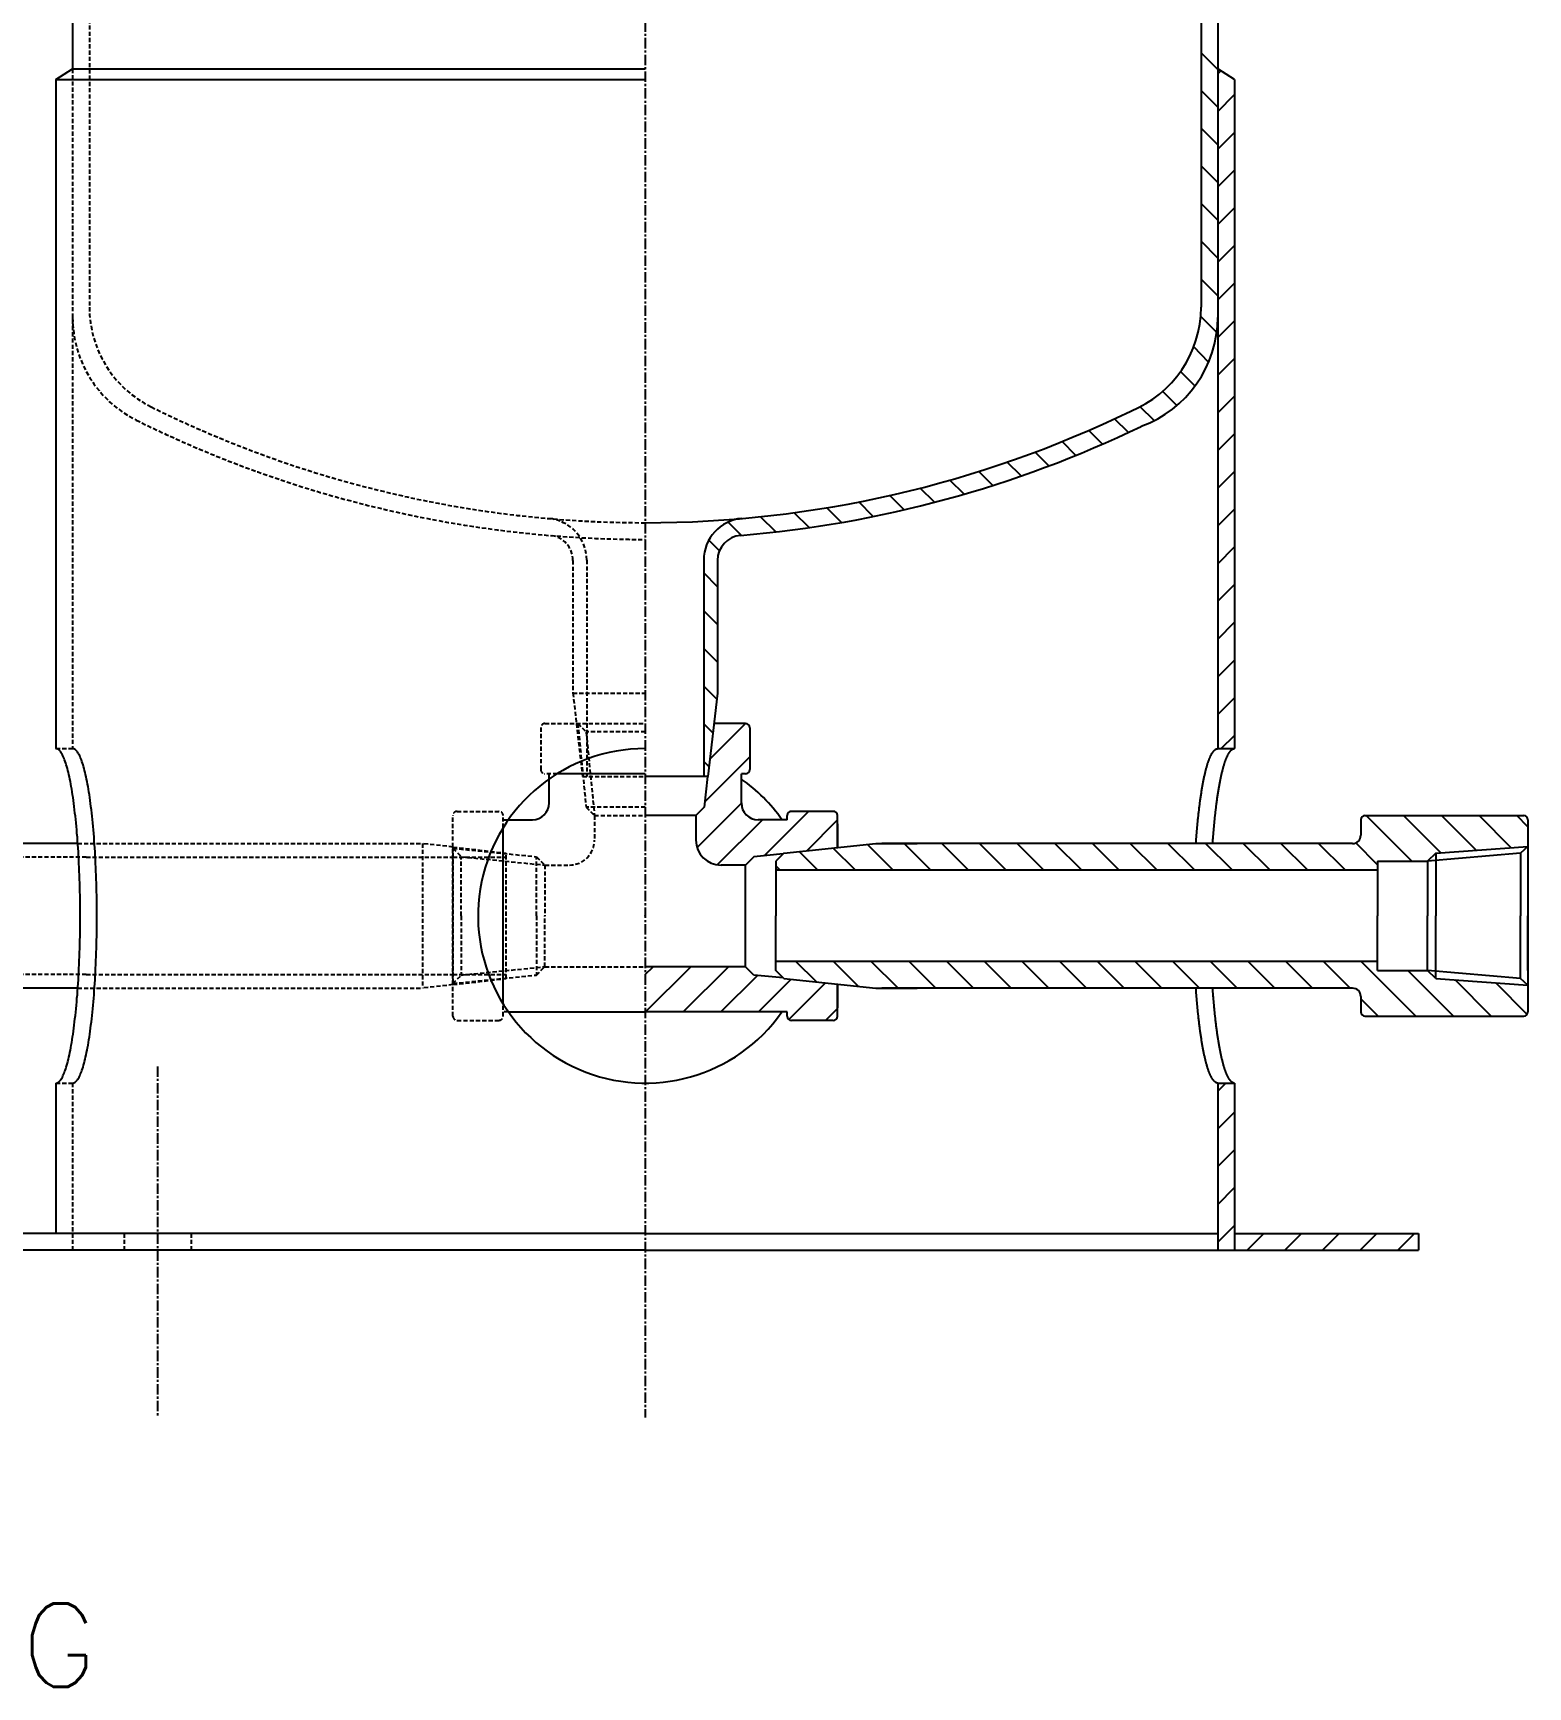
# Model space of a CAD drawing. Extents: x 248 to 522, y 18 to 796.
# Drawn here: x 343.3 to 522.1, y 38.3 to 236.1 of the extents above; entities that cross this region are included whole.
import ezdxf

# ---------------------------------------------------------------- set-up
doc = ezdxf.new("R2010")
doc.units = 0
doc.linetypes.add('CENTER', pattern=[2, 1.25, -0.25, 0.25, -0.25])
doc.linetypes.add('DASHED', pattern=[0.75, 0.5, -0.25])
doc.layers.get('0').update_dxf_attribs({"linetype": 'CONTINUOUS'})
doc.layers.add('CENTER', color=1, linetype='CENTER')
doc.styles.get("Standard").update_dxf_attribs({"font": 'txt.shx', "bigfont": 'bigfont.shx'})

# ---------------------------------------------------------------- blocks, each defined once
blk = doc.blocks.new('*X5')
at = {"color": 0, "linetype": 'CONTINUOUS'}
for p, q in [((485, 231.25), (485.36, 231.6)), ((485, 226.74), (487, 228.74)), ((485, 222.23), (487, 224.23)), ((485, 217.72), (487, 219.72)), ((485, 213.21), (487, 215.21)), ((485, 208.71), (487, 210.71)), ((485, 204.2), (487, 206.2)), ((485, 199.69), (487, 201.69)), ((485, 195.18), (487, 197.18)), ((485, 190.68), (487, 192.68)), ((485, 186.17), (487, 188.17)), ((485, 181.66), (487, 183.66)), ((485, 177.15), (487, 179.15)), ((485, 172.64), (487, 174.64)), ((485, 168.14), (487, 170.14)), ((485, 163.63), (487, 165.63)), ((485, 159.12), (487, 161.12)), ((485, 154.61), (487, 156.61)), ((485.41, 150.52), (487, 152.11)), ((485, 109.54), (485.98, 110.52)), ((485, 105.03), (487, 107.03)), ((485, 100.52), (487, 102.52)), ((485, 96.01), (487, 98.01)), ((485, 91.5), (487, 93.5))]:
    blk.add_line(p, q, dxfattribs=at)
blk = doc.blocks.new('*X6')
at = {"color": 0, "linetype": 'CONTINUOUS'}
for p, q in [((488.52, 90.52), (490.52, 92.52)), ((493.03, 90.52), (495.03, 92.52)), ((497.54, 90.52), (499.54, 92.52)), ((502.04, 90.52), (504.04, 92.52)), ((506.55, 90.52), (508.55, 92.52))]:
    blk.add_line(p, q, dxfattribs=at)
blk = doc.blocks.new('*X7')
at = {"color": 0, "linetype": 'CONTINUOUS'}
for p, q in [((436.99, 122.61), (434.54, 125.07)), ((442.03, 122.08), (439.04, 125.07)), ((446.75, 121.87), (443.55, 125.07)), ((451.26, 121.87), (448.06, 125.07)), ((455.77, 121.87), (452.57, 125.07)), ((460.28, 121.87), (457.08, 125.07)), ((464.78, 121.87), (461.58, 125.07)), ((469.29, 121.87), (466.09, 125.07)), ((473.8, 121.87), (470.6, 125.07)), ((478.31, 121.87), (475.11, 125.07)), ((482.82, 121.87), (479.62, 125.07)), ((487.32, 121.87), (484.12, 125.07)), ((491.83, 121.87), (488.63, 125.07)), ((496.34, 121.87), (493.14, 125.07)), ((500.85, 121.87), (497.65, 125.07)), ((508.7, 118.52), (502.15, 125.07)), ((513.21, 118.52), (507.74, 123.98)), ((517.72, 118.52), (513.39, 122.85)), ((522.02, 118.73), (518.25, 122.5)), ((504.2, 118.52), (502.11, 120.61))]:
    blk.add_line(p, q, dxfattribs=at)
blk = doc.blocks.new('*X8')
at = {"color": 0, "linetype": 'CONTINUOUS'}
for p, q in [((508.2, 137.05), (502.74, 142.52)), ((511.7, 138.06), (507.24, 142.52)), ((515.9, 138.37), (511.75, 142.52)), ((520.1, 138.67), (516.26, 142.52)), ((522.11, 141.18), (520.77, 142.52)), ((441.67, 135.97), (439, 138.63)), ((446.18, 135.97), (443.08, 139.06)), ((450.68, 135.97), (447.48, 139.17)), ((455.19, 135.97), (451.99, 139.17)), ((459.7, 135.97), (456.5, 139.17)), ((464.21, 135.97), (461.01, 139.17)), ((468.72, 135.97), (465.52, 139.17)), ((473.22, 135.97), (470.02, 139.17)), ((477.73, 135.97), (474.53, 139.17)), ((482.24, 135.97), (479.04, 139.17)), ((486.75, 135.97), (483.55, 139.17)), ((491.25, 135.97), (488.05, 139.17)), ((495.76, 135.97), (492.56, 139.17)), ((500.27, 135.97), (497.07, 139.17)), ((504.11, 136.64), (501.5, 139.25)), ((432.65, 135.97), (432.11, 136.51)), ((437.16, 135.97), (434.92, 138.21))]:
    blk.add_line(p, q, dxfattribs=at)
blk = doc.blocks.new('*X9')
at = {"color": 0, "linetype": 'CONTINUOUS'}
for p, q in [((485, 231.74), (483, 233.74)), ((485, 227.23), (483, 229.23)), ((485, 222.72), (483, 224.72)), ((485, 218.22), (483, 220.22)), ((485, 213.71), (483, 215.71)), ((485, 209.2), (483, 211.2)), ((485, 204.69), (483, 206.69)), ((484.88, 200.31), (482.95, 202.23)), ((483.91, 196.76), (482.12, 198.56)), ((482.28, 193.89), (480.55, 195.62)), ((480.11, 191.55), (478.41, 193.25)), ((474.31, 188.34), (472.66, 189.98)), ((477.41, 189.75), (475.73, 191.42)), ((471.2, 186.94), (469.56, 188.58)), ((464.79, 184.34), (463.14, 185.99)), ((468.03, 185.6), (466.38, 187.25)), ((461.48, 183.14), (459.82, 184.8)), ((454.64, 180.96), (452.96, 182.64)), ((458.1, 182.01), (456.43, 183.68)), ((443.79, 178.29), (442.05, 180.02)), ((447.49, 179.1), (445.78, 180.81)), ((451.11, 179.99), (449.41, 181.68)), ((432.12, 176.44), (430.29, 178.26)), ((436.11, 176.95), (434.32, 178.74)), ((440, 177.57), (438.24, 179.33)), ((428.02, 176.03), (426.43, 177.62)), ((425.37, 174.16), (424.1, 175.44)), ((425.15, 169.88), (423.5, 171.53)), ((425.15, 165.37), (423.5, 167.02)), ((425.15, 160.86), (423.5, 162.51)), ((425.07, 156.44), (423.5, 158.01)), ((424.6, 152.4), (423.5, 153.5)), ((424.14, 148.35), (423.5, 148.99))]:
    blk.add_line(p, q, dxfattribs=at)
blk = doc.blocks.new('*X10')
at = {"color": 0, "linetype": 'CONTINUOUS'}
for p, q in [((424.24, 149.27), (428.49, 153.52)), ((423.64, 144.15), (429, 149.52)), ((422.71, 138.71), (428, 144.01)), ((430.72, 137.71), (436.02, 143.02)), ((425.12, 136.62), (430.52, 142.02)), ((435.82, 138.3), (439.5, 141.99)), ((416.5, 123.49), (417.45, 124.44)), ((416.53, 119.02), (421.96, 124.44)), ((421.04, 119.02), (426.47, 124.44)), ((425.55, 119.02), (429.93, 123.4)), ((430.06, 119.02), (433.96, 122.93)), ((433.68, 118.13), (438.05, 122.5)), ((438.07, 118.02), (439.5, 119.45))]:
    blk.add_line(p, q, dxfattribs=at)

msp = doc.modelspace()

# ---------------------------------------------------------------- linework, layer by layer
at = {"color": 3, "linetype": 'DASHED'}
for p, q in [((350, 415.52), (350, 203.32)), ((348, 231.83), (348, 150.52)), ((407.85, 173.03), (407.85, 157.17)), ((409.5, 173.07), (409.5, 153.52)), ((407.85, 157.17), (408.27, 153.52)), ((407.85, 157.17), (416.5, 157.17)), ((404, 153.02), (404, 148.02)), ((404.5, 153.52), (416.5, 153.52)), ((408.27, 153.52), (409, 147.17)), ((408.43, 153.52), (409.43, 152.52)), ((408.43, 153.52), (409.43, 143.52)), ((416.5, 152.52), (409.43, 152.52)), ((409.43, 152.52), (410.43, 142.52)), ((409.5, 153.52), (409.5, 147.17)), ((346, 150.52), (348, 150.52)), ((405.97, 147.52), (404.5, 147.52)), ((405, 146.88), (405, 147.52)), ((409, 147.17), (416.5, 147.17)), ((393.5, 118.52), (393.5, 142.52)), ((394, 143.02), (399, 143.02)), ((399.5, 141.05), (399.5, 142.52)), ((409.43, 143.52), (410.43, 142.52)), ((416.5, 143.52), (409.43, 143.52)), ((410.43, 142.52), (410.43, 139.59)), ((410.43, 142.52), (416.5, 142.52)), ((399.5, 142.02), (400.14, 142.02)), ((348.61, 139.17), (389.85, 139.17)), ((389.85, 139.17), (389.85, 121.87)), ((393.5, 138.75), (389.85, 139.17)), ((393.5, 138.75), (393.5, 122.29)), ((393.5, 138.75), (399.85, 138.02)), ((393.5, 138.59), (403.5, 137.59)), ((393.5, 138.59), (394.5, 137.59)), ((349.62, 137.52), (326.9, 137.52)), ((349.62, 137.52), (393.5, 137.52)), ((393.5, 137.52), (399.85, 137.52)), ((394.5, 137.59), (404.5, 136.59)), ((394.5, 130.52), (394.5, 137.59)), ((399.85, 123.02), (399.85, 138.02)), ((403.5, 137.59), (404.5, 136.59)), ((403.5, 130.52), (403.5, 137.59)), ((404.5, 136.59), (404.5, 130.52)), ((404.5, 136.59), (407.43, 136.59)), ((394.5, 130.52), (394.5, 123.44)), ((403.5, 130.52), (403.5, 123.44)), ((404.5, 124.44), (404.5, 130.52)), ((349.62, 123.52), (326.9, 123.52)), ((349.62, 123.52), (393.5, 123.52)), ((393.5, 123.52), (399.85, 123.52)), ((393.5, 122.44), (403.5, 123.44)), ((393.5, 122.44), (394.5, 123.44)), ((393.5, 122.29), (399.85, 123.02)), ((394.5, 123.44), (404.5, 124.44)), ((403.5, 123.44), (404.5, 124.44)), ((404.5, 124.44), (416.5, 124.44)), ((348.61, 121.87), (389.85, 121.87)), ((393.5, 122.29), (389.85, 121.87)), ((399.5, 118.52), (399.5, 119.98)), ((400.14, 119.02), (399.5, 119.02)), ((394, 118.02), (399, 118.02)), ((346, 110.52), (348, 110.52)), ((348, 110.52), (348, 90.52)), ((354.16, 92.52), (354.16, 90.52)), ((362.16, 92.52), (362.16, 90.52))]:
    msp.add_line(p, q, dxfattribs=at)
at = {"color": 7, "linetype": 'CONTINUOUS'}
for p, q in [((483, 415.52), (483, 203.32)), ((485, 398.16), (485, 202.09)), ((348, 366.87), (348, 231.83)), ((346, 230.54), (348, 231.83)), ((348, 231.83), (416.5, 231.83)), ((487, 230.54), (485, 231.83)), ((346, 230.54), (416.5, 230.54)), ((346, 230.54), (346, 150.52)), ((487, 230.54), (487, 150.52)), ((485, 202.09), (485, 150.52)), ((423.5, 173.07), (423.5, 147.19)), ((425.15, 173.03), (425.15, 157.19)), ((425.15, 157.17), (424, 147.17)), ((428.5, 153.52), (424.73, 153.52)), ((429, 153.02), (429, 148.02)), ((485, 150.52), (487, 150.52)), ((405, 144.02), (405, 146.88)), ((416.5, 147.52), (405.97, 147.52)), ((424, 147.17), (416.5, 147.17)), ((423.94, 147.17), (423.57, 143.52)), ((428, 144.02), (428, 147.52)), ((428.5, 147.52), (428, 147.52)), ((422.57, 142.52), (416.5, 142.52)), ((423.57, 143.52), (422.57, 142.52)), ((422.57, 142.52), (422.57, 139.59)), ((433.5, 142.02), (433.5, 142.52)), ((439, 143.02), (434, 143.02)), ((439.5, 138.69), (439.5, 142.52)), ((502.61, 142.52), (521.61, 142.52)), ((399.5, 119.98), (399.5, 141.05)), ((400.14, 142.02), (403, 142.02)), ((433.5, 142.02), (430, 142.02)), ((439.5, 141.52), (439.5, 138.69)), ((502.11, 142.02), (502.11, 140.17)), ((522.11, 142.02), (522.11, 119.02)), ((348.61, 139.17), (330.55, 139.17)), ((433.1, 138.02), (444.11, 139.17)), ((444.11, 139.17), (449.05, 139.17)), ((501.11, 139.17), (444.82, 139.17)), ((511.1, 138.02), (522.11, 138.82)), ((522.11, 138.82), (521.23, 138.02)), ((428.5, 136.59), (425.57, 136.59)), ((429.5, 137.59), (428.5, 136.59)), ((428.5, 124.44), (428.5, 136.59)), ((433.02, 137.94), (429.5, 137.59)), ((433.1, 138.02), (432.11, 137.05)), ((432.11, 137.05), (432.11, 130.52)), ((504.11, 137.05), (510.11, 137.05)), ((504.11, 137.05), (504.11, 130.52)), ((511.1, 138.02), (510.11, 137.05)), ((521.23, 138.02), (510.11, 137.05)), ((510.11, 137.05), (510.11, 130.52)), ((511.1, 138.02), (511.1, 130.52)), ((521.23, 138.02), (521.23, 130.52)), ((449.05, 135.97), (432.11, 135.97)), ((504.11, 135.97), (444.82, 135.97)), ((432.11, 123.98), (432.11, 130.52)), ((504.11, 123.98), (504.11, 130.52)), ((510.11, 123.98), (510.11, 130.52)), ((511.1, 123.02), (511.1, 130.52)), ((521.23, 123.02), (521.23, 130.52)), ((522.11, 123.98), (522.11, 130.52)), ((522.11, 123.98), (522.11, 130.52)), ((449.05, 125.07), (432.11, 125.07)), ((504.11, 125.07), (444.82, 125.07)), ((428.5, 124.44), (416.5, 124.44)), ((429.5, 123.44), (428.5, 124.44)), ((433.02, 123.09), (429.5, 123.44)), ((433.1, 123.02), (432.11, 123.98)), ((433.1, 123.02), (444.11, 121.87)), ((504.11, 123.98), (510.11, 123.98)), ((511.1, 123.02), (510.11, 123.98)), ((521.23, 123.02), (510.11, 123.98)), ((511.1, 123.02), (522.11, 122.22)), ((522.11, 122.22), (521.23, 123.02)), ((348.61, 121.87), (330.55, 121.87)), ((439.5, 122.35), (439.5, 119.52)), ((439.5, 118.52), (439.5, 122.35)), ((444.11, 121.87), (449.05, 121.87)), ((501.11, 121.87), (444.82, 121.87)), ((502.11, 120.87), (502.11, 119.02)), ((400.14, 119.02), (416.5, 119.02)), ((433.5, 119.02), (416.5, 119.02)), ((433.5, 118.52), (433.5, 119.02)), ((439, 118.02), (434, 118.02)), ((502.61, 118.52), (521.61, 118.52)), ((346, 110.52), (346, 92.52)), ((485, 110.52), (487, 110.52)), ((485, 110.52), (485, 90.52)), ((487, 110.52), (487, 90.52)), ((416.5, 92.52), (324, 92.52)), ((416.5, 92.52), (485, 92.52)), ((486.99, 92.52), (505.19, 92.52)), ((487, 92.52), (509, 92.52)), ((509, 92.52), (509, 90.52)), ((416.5, 90.52), (324, 90.52)), ((416.5, 90.52), (509, 90.52))]:
    msp.add_line(p, q, dxfattribs=at)
for points in [[(346, 110.52, 0), (346.07, 110.52, 0), (346.14, 110.54, 0), (346.21, 110.57, 0), (346.29, 110.61, 0), (346.36, 110.67, 0), (346.43, 110.73, 0), (346.5, 110.81, 0), (346.57, 110.9, 0), (346.63, 111, 0), (346.7, 111.12, 0), (346.77, 111.24, 0), (346.84, 111.38, 0), (346.91, 111.53, 0), (346.98, 111.69, 0), (347.04, 111.86, 0), (347.11, 112.04, 0), (347.18, 112.23, 0), (347.24, 112.44, 0), (347.3, 112.65, 0), (347.37, 112.88, 0), (347.43, 113.11, 0), (347.49, 113.36, 0), (347.55, 113.62, 0), (347.61, 113.89, 0), (347.67, 114.17, 0), (347.73, 114.45, 0), (347.78, 114.75, 0), (347.84, 115.06, 0), (347.89, 115.37, 0), (347.95, 115.7, 0), (348, 116.03, 0), (348.05, 116.37, 0), (348.1, 116.73, 0), (348.15, 117.08, 0), (348.19, 117.45, 0), (348.24, 117.83, 0), (348.28, 118.21, 0), (348.33, 118.6, 0), (348.37, 119, 0), (348.41, 119.41, 0), (348.45, 119.82, 0), (348.49, 120.23, 0), (348.52, 120.66, 0), (348.56, 121.09, 0), (348.59, 121.52, 0), (348.62, 121.97, 0), (348.65, 122.41, 0), (348.68, 122.86, 0), (348.7, 123.32, 0), (348.73, 123.78, 0), (348.75, 124.24, 0), (348.77, 124.71, 0), (348.79, 125.18, 0), (348.81, 125.66, 0), (348.83, 126.13, 0), (348.84, 126.61, 0), (348.86, 127.1, 0), (348.87, 127.58, 0), (348.88, 128.07, 0), (348.88, 128.56, 0), (348.89, 129.04, 0), (348.89, 129.53, 0), (348.9, 130.03, 0), (348.9, 130.52, 0), (348.9, 131.01, 0), (348.89, 131.5, 0), (348.89, 131.99, 0), (348.88, 132.48, 0), (348.88, 132.97, 0), (348.87, 133.45, 0), (348.86, 133.94, 0), (348.84, 134.42, 0), (348.83, 134.9, 0), (348.81, 135.38, 0), (348.79, 135.85, 0), (348.77, 136.32, 0), (348.75, 136.79, 0), (348.73, 137.25, 0), (348.7, 137.71, 0), (348.68, 138.17, 0), (348.65, 138.62, 0), (348.62, 139.07, 0), (348.59, 139.51, 0), (348.56, 139.94, 0), (348.52, 140.37, 0), (348.49, 140.8, 0), (348.45, 141.22, 0), (348.41, 141.63, 0), (348.37, 142.03, 0), (348.33, 142.43, 0), (348.28, 142.82, 0), (348.24, 143.2, 0), (348.19, 143.58, 0), (348.15, 143.95, 0), (348.1, 144.31, 0), (348.05, 144.66, 0), (348, 145, 0), (347.95, 145.34, 0), (347.89, 145.66, 0), (347.84, 145.98, 0), (347.78, 146.28, 0), (347.73, 146.58, 0), (347.67, 146.87, 0), (347.61, 147.15, 0), (347.55, 147.41, 0), (347.49, 147.67, 0), (347.43, 147.92, 0), (347.37, 148.16, 0), (347.3, 148.38, 0), (347.24, 148.6, 0), (347.18, 148.8, 0), (347.11, 148.99, 0), (347.04, 149.18, 0), (346.98, 149.35, 0), (346.91, 149.51, 0), (346.84, 149.66, 0), (346.77, 149.79, 0), (346.7, 149.92, 0), (346.63, 150.03, 0), (346.57, 150.13, 0), (346.5, 150.22, 0), (346.43, 150.3, 0), (346.36, 150.37, 0), (346.29, 150.42, 0), (346.21, 150.46, 0), (346.14, 150.49, 0), (346.07, 150.51, 0), (346, 150.52, 0)], [(482.39, 139.17, 0), (482.4, 139.32, 0), (482.41, 139.48, 0), (482.42, 139.64, 0), (482.43, 139.79, 0), (482.45, 139.95, 0), (482.46, 140.1, 0), (482.47, 140.26, 0), (482.48, 140.41, 0), (482.5, 140.56, 0), (482.51, 140.71, 0), (482.52, 140.87, 0), (482.54, 141.01, 0), (482.55, 141.16, 0), (482.56, 141.31, 0), (482.58, 141.46, 0), (482.59, 141.61, 0), (482.61, 141.75, 0), (482.62, 141.9, 0), (482.63, 142.04, 0), (482.65, 142.18, 0), (482.66, 142.32, 0), (482.68, 142.47, 0), (482.69, 142.61, 0), (482.71, 142.75, 0), (482.73, 142.88, 0), (482.74, 143.02, 0), (482.76, 143.16, 0), (482.77, 143.29, 0), (482.79, 143.43, 0), (482.81, 143.56, 0), (482.82, 143.69, 0), (482.84, 143.83, 0), (482.86, 143.96, 0), (482.87, 144.09, 0), (482.89, 144.22, 0), (482.91, 144.34, 0), (482.93, 144.47, 0), (482.94, 144.59, 0), (482.96, 144.72, 0), (482.98, 144.84, 0), (483, 144.96, 0), (483.02, 145.08, 0), (483.04, 145.2, 0), (483.05, 145.32, 0), (483.07, 145.44, 0), (483.09, 145.56, 0), (483.11, 145.67, 0), (483.13, 145.78, 0), (483.15, 145.9, 0), (483.17, 146.01, 0), (483.19, 146.12, 0), (483.21, 146.23, 0), (483.23, 146.34, 0), (483.25, 146.44, 0), (483.27, 146.55, 0), (483.29, 146.65, 0), (483.31, 146.76, 0), (483.33, 146.86, 0), (483.35, 146.96, 0), (483.37, 147.06, 0), (483.39, 147.16, 0), (483.42, 147.25, 0), (483.44, 147.35, 0), (483.46, 147.44, 0), (483.48, 147.54, 0), (483.5, 147.63, 0), (483.52, 147.72, 0), (483.55, 147.81, 0), (483.57, 147.89, 0), (483.59, 147.98, 0), (483.61, 148.06, 0), (483.63, 148.15, 0), (483.66, 148.23, 0), (483.68, 148.31, 0), (483.7, 148.39, 0), (483.72, 148.47, 0), (483.75, 148.55, 0), (483.77, 148.62, 0), (483.79, 148.69, 0), (483.82, 148.77, 0), (483.84, 148.84, 0), (483.86, 148.91, 0), (483.89, 148.98, 0), (483.91, 149.04, 0), (483.93, 149.11, 0), (483.96, 149.17, 0), (483.98, 149.24, 0), (484, 149.3, 0), (484.03, 149.36, 0), (484.05, 149.41, 0), (484.08, 149.47, 0), (484.1, 149.53, 0), (484.12, 149.58, 0), (484.15, 149.63, 0), (484.17, 149.68, 0), (484.2, 149.73, 0), (484.22, 149.78, 0), (484.25, 149.83, 0), (484.27, 149.87, 0), (484.3, 149.92, 0), (484.32, 149.96, 0), (484.35, 150, 0), (484.37, 150.04, 0), (484.39, 150.07, 0), (484.42, 150.11, 0), (484.44, 150.15, 0), (484.47, 150.18, 0), (484.49, 150.21, 0), (484.52, 150.24, 0), (484.55, 150.27, 0), (484.57, 150.29, 0), (484.6, 150.32, 0), (484.62, 150.34, 0), (484.65, 150.37, 0), (484.67, 150.39, 0), (484.7, 150.41, 0), (484.72, 150.42, 0), (484.75, 150.44, 0), (484.77, 150.45, 0), (484.8, 150.47, 0), (484.82, 150.48, 0), (484.85, 150.49, 0), (484.87, 150.5, 0), (484.9, 150.5, 0), (484.93, 150.51, 0), (484.95, 150.51, 0), (484.98, 150.52, 0), (485, 150.52, 0)], [(484.39, 139.17, 0), (484.4, 139.32, 0), (484.41, 139.48, 0), (484.42, 139.64, 0), (484.44, 139.79, 0), (484.45, 139.95, 0), (484.46, 140.1, 0), (484.47, 140.26, 0), (484.48, 140.41, 0), (484.5, 140.56, 0), (484.51, 140.71, 0), (484.52, 140.87, 0), (484.54, 141.01, 0), (484.55, 141.16, 0), (484.56, 141.31, 0), (484.58, 141.46, 0), (484.59, 141.61, 0), (484.6, 141.75, 0), (484.62, 141.9, 0), (484.63, 142.04, 0), (484.65, 142.18, 0), (484.66, 142.32, 0), (484.68, 142.47, 0), (484.69, 142.61, 0), (484.71, 142.75, 0), (484.73, 142.88, 0), (484.74, 143.02, 0), (484.76, 143.16, 0), (484.77, 143.29, 0), (484.79, 143.43, 0), (484.81, 143.56, 0), (484.82, 143.69, 0), (484.84, 143.83, 0), (484.86, 143.96, 0), (484.87, 144.09, 0), (484.89, 144.22, 0), (484.91, 144.34, 0), (484.93, 144.47, 0), (484.94, 144.59, 0), (484.96, 144.72, 0), (484.98, 144.84, 0), (485, 144.96, 0), (485.02, 145.08, 0), (485.04, 145.2, 0), (485.05, 145.32, 0), (485.07, 145.44, 0), (485.09, 145.56, 0), (485.11, 145.67, 0), (485.13, 145.78, 0), (485.15, 145.9, 0), (485.17, 146.01, 0), (485.19, 146.12, 0), (485.21, 146.23, 0), (485.23, 146.34, 0), (485.25, 146.44, 0), (485.27, 146.55, 0), (485.29, 146.65, 0), (485.31, 146.76, 0), (485.33, 146.86, 0), (485.35, 146.96, 0), (485.37, 147.06, 0), (485.39, 147.16, 0), (485.42, 147.25, 0), (485.44, 147.35, 0), (485.46, 147.44, 0), (485.48, 147.54, 0), (485.5, 147.63, 0), (485.52, 147.72, 0), (485.55, 147.81, 0), (485.57, 147.89, 0), (485.59, 147.98, 0), (485.61, 148.06, 0), (485.63, 148.15, 0), (485.66, 148.23, 0), (485.68, 148.31, 0), (485.7, 148.39, 0), (485.72, 148.47, 0), (485.75, 148.55, 0), (485.77, 148.62, 0), (485.79, 148.69, 0), (485.82, 148.77, 0), (485.84, 148.84, 0), (485.86, 148.91, 0), (485.89, 148.98, 0), (485.91, 149.04, 0), (485.93, 149.11, 0), (485.96, 149.17, 0), (485.98, 149.24, 0), (486, 149.3, 0), (486.03, 149.36, 0), (486.05, 149.41, 0), (486.08, 149.47, 0), (486.1, 149.53, 0), (486.12, 149.58, 0), (486.15, 149.63, 0), (486.17, 149.68, 0), (486.2, 149.73, 0), (486.22, 149.78, 0), (486.25, 149.83, 0), (486.27, 149.87, 0), (486.3, 149.92, 0), (486.32, 149.96, 0), (486.35, 150, 0), (486.37, 150.04, 0), (486.39, 150.07, 0), (486.42, 150.11, 0), (486.44, 150.15, 0), (486.47, 150.18, 0), (486.5, 150.21, 0), (486.52, 150.24, 0), (486.55, 150.27, 0), (486.57, 150.29, 0), (486.6, 150.32, 0), (486.62, 150.34, 0), (486.65, 150.37, 0), (486.67, 150.39, 0), (486.7, 150.41, 0), (486.72, 150.42, 0), (486.75, 150.44, 0), (486.77, 150.45, 0), (486.8, 150.47, 0), (486.82, 150.48, 0), (486.85, 150.49, 0), (486.87, 150.5, 0), (486.9, 150.5, 0), (486.93, 150.51, 0), (486.95, 150.51, 0), (486.98, 150.52, 0), (487, 150.52, 0)], [(485, 110.52, 0), (484.98, 110.52, 0), (484.95, 110.52, 0), (484.93, 110.52, 0), (484.9, 110.53, 0), (484.87, 110.54, 0), (484.85, 110.54, 0), (484.82, 110.55, 0), (484.8, 110.57, 0), (484.77, 110.58, 0), (484.75, 110.59, 0), (484.72, 110.61, 0), (484.7, 110.63, 0), (484.67, 110.65, 0), (484.65, 110.67, 0), (484.62, 110.69, 0), (484.6, 110.71, 0), (484.57, 110.74, 0), (484.55, 110.77, 0), (484.52, 110.79, 0), (484.49, 110.82, 0), (484.47, 110.86, 0), (484.44, 110.89, 0), (484.42, 110.92, 0), (484.39, 110.96, 0), (484.37, 111, 0), (484.35, 111.03, 0), (484.32, 111.08, 0), (484.3, 111.12, 0), (484.27, 111.16, 0), (484.25, 111.21, 0), (484.22, 111.25, 0), (484.2, 111.3, 0), (484.17, 111.35, 0), (484.15, 111.4, 0), (484.12, 111.45, 0), (484.1, 111.51, 0), (484.08, 111.56, 0), (484.05, 111.62, 0), (484.03, 111.68, 0), (484, 111.74, 0), (483.98, 111.8, 0), (483.96, 111.86, 0), (483.93, 111.92, 0), (483.91, 111.99, 0), (483.89, 112.06, 0), (483.86, 112.12, 0), (483.84, 112.19, 0), (483.82, 112.27, 0), (483.79, 112.34, 0), (483.77, 112.41, 0), (483.75, 112.49, 0), (483.72, 112.56, 0), (483.7, 112.64, 0), (483.68, 112.72, 0), (483.66, 112.8, 0), (483.63, 112.88, 0), (483.61, 112.97, 0), (483.59, 113.05, 0), (483.57, 113.14, 0), (483.55, 113.23, 0), (483.52, 113.32, 0), (483.5, 113.41, 0), (483.48, 113.5, 0), (483.46, 113.59, 0), (483.44, 113.68, 0), (483.42, 113.78, 0), (483.39, 113.88, 0), (483.37, 113.97, 0), (483.35, 114.07, 0), (483.33, 114.17, 0), (483.31, 114.28, 0), (483.29, 114.38, 0), (483.27, 114.48, 0), (483.25, 114.59, 0), (483.23, 114.7, 0), (483.21, 114.8, 0), (483.19, 114.91, 0), (483.17, 115.02, 0), (483.15, 115.14, 0), (483.13, 115.25, 0), (483.11, 115.36, 0), (483.09, 115.48, 0), (483.07, 115.59, 0), (483.05, 115.71, 0), (483.04, 115.83, 0), (483.02, 115.95, 0), (483, 116.07, 0), (482.98, 116.19, 0), (482.96, 116.31, 0), (482.94, 116.44, 0), (482.93, 116.56, 0), (482.91, 116.69, 0), (482.89, 116.82, 0), (482.87, 116.95, 0), (482.86, 117.08, 0), (482.84, 117.21, 0), (482.82, 117.34, 0), (482.81, 117.47, 0), (482.79, 117.6, 0), (482.77, 117.74, 0), (482.76, 117.88, 0), (482.74, 118.01, 0), (482.73, 118.15, 0), (482.71, 118.29, 0), (482.69, 118.43, 0), (482.68, 118.57, 0), (482.66, 118.71, 0), (482.65, 118.85, 0), (482.63, 118.99, 0), (482.62, 119.14, 0), (482.61, 119.28, 0), (482.59, 119.43, 0), (482.58, 119.57, 0), (482.56, 119.72, 0), (482.55, 119.87, 0), (482.54, 120.02, 0), (482.52, 120.17, 0), (482.51, 120.32, 0), (482.5, 120.47, 0), (482.48, 120.62, 0), (482.47, 120.78, 0), (482.46, 120.93, 0), (482.45, 121.08, 0), (482.43, 121.24, 0), (482.42, 121.39, 0), (482.41, 121.55, 0), (482.4, 121.71, 0), (482.39, 121.87, 0)], [(487, 110.52, 0), (486.98, 110.52, 0), (486.95, 110.52, 0), (486.93, 110.52, 0), (486.9, 110.53, 0), (486.87, 110.54, 0), (486.85, 110.54, 0), (486.82, 110.55, 0), (486.8, 110.57, 0), (486.77, 110.58, 0), (486.75, 110.59, 0), (486.72, 110.61, 0), (486.7, 110.63, 0), (486.67, 110.65, 0), (486.65, 110.67, 0), (486.62, 110.69, 0), (486.6, 110.71, 0), (486.57, 110.74, 0), (486.55, 110.77, 0), (486.52, 110.79, 0), (486.5, 110.82, 0), (486.47, 110.86, 0), (486.44, 110.89, 0), (486.42, 110.92, 0), (486.39, 110.96, 0), (486.37, 111, 0), (486.35, 111.03, 0), (486.32, 111.08, 0), (486.3, 111.12, 0), (486.27, 111.16, 0), (486.25, 111.21, 0), (486.22, 111.25, 0), (486.2, 111.3, 0), (486.17, 111.35, 0), (486.15, 111.4, 0), (486.12, 111.45, 0), (486.1, 111.51, 0), (486.08, 111.56, 0), (486.05, 111.62, 0), (486.03, 111.68, 0), (486, 111.74, 0), (485.98, 111.8, 0), (485.96, 111.86, 0), (485.93, 111.92, 0), (485.91, 111.99, 0), (485.89, 112.06, 0), (485.86, 112.12, 0), (485.84, 112.19, 0), (485.82, 112.27, 0), (485.79, 112.34, 0), (485.77, 112.41, 0), (485.75, 112.49, 0), (485.72, 112.56, 0), (485.7, 112.64, 0), (485.68, 112.72, 0), (485.66, 112.8, 0), (485.63, 112.88, 0), (485.61, 112.97, 0), (485.59, 113.05, 0), (485.57, 113.14, 0), (485.55, 113.23, 0), (485.52, 113.32, 0), (485.5, 113.41, 0), (485.48, 113.5, 0), (485.46, 113.59, 0), (485.44, 113.68, 0), (485.42, 113.78, 0), (485.39, 113.88, 0), (485.37, 113.97, 0), (485.35, 114.07, 0), (485.33, 114.17, 0), (485.31, 114.28, 0), (485.29, 114.38, 0), (485.27, 114.48, 0), (485.25, 114.59, 0), (485.23, 114.7, 0), (485.21, 114.8, 0), (485.19, 114.91, 0), (485.17, 115.02, 0), (485.15, 115.14, 0), (485.13, 115.25, 0), (485.11, 115.36, 0), (485.09, 115.48, 0), (485.07, 115.59, 0), (485.05, 115.71, 0), (485.04, 115.83, 0), (485.02, 115.95, 0), (485, 116.07, 0), (484.98, 116.19, 0), (484.96, 116.31, 0), (484.94, 116.44, 0), (484.93, 116.56, 0), (484.91, 116.69, 0), (484.89, 116.82, 0), (484.87, 116.95, 0), (484.86, 117.08, 0), (484.84, 117.21, 0), (484.82, 117.34, 0), (484.81, 117.47, 0), (484.79, 117.6, 0), (484.77, 117.74, 0), (484.76, 117.88, 0), (484.74, 118.01, 0), (484.73, 118.15, 0), (484.71, 118.29, 0), (484.69, 118.43, 0), (484.68, 118.57, 0), (484.66, 118.71, 0), (484.65, 118.85, 0), (484.63, 118.99, 0), (484.62, 119.14, 0), (484.6, 119.28, 0), (484.59, 119.43, 0), (484.58, 119.57, 0), (484.56, 119.72, 0), (484.55, 119.87, 0), (484.54, 120.02, 0), (484.52, 120.17, 0), (484.51, 120.32, 0), (484.5, 120.47, 0), (484.48, 120.62, 0), (484.47, 120.78, 0), (484.46, 120.93, 0), (484.45, 121.08, 0), (484.44, 121.24, 0), (484.42, 121.39, 0), (484.41, 121.55, 0), (484.4, 121.71, 0), (484.39, 121.87, 0)]]:
    msp.add_polyline3d(points, dxfattribs=at)
at = {"color": 3, "linetype": 'DASHED'}
msp.add_polyline3d([(348, 110.52, 0), (348.07, 110.52, 0), (348.14, 110.54, 0), (348.21, 110.57, 0), (348.29, 110.61, 0), (348.36, 110.67, 0), (348.43, 110.73, 0), (348.5, 110.81, 0), (348.57, 110.9, 0), (348.63, 111, 0), (348.7, 111.12, 0), (348.77, 111.24, 0), (348.84, 111.38, 0), (348.91, 111.53, 0), (348.98, 111.69, 0), (349.04, 111.86, 0), (349.11, 112.04, 0), (349.18, 112.23, 0), (349.24, 112.44, 0), (349.3, 112.65, 0), (349.37, 112.88, 0), (349.43, 113.11, 0), (349.49, 113.36, 0), (349.55, 113.62, 0), (349.61, 113.89, 0), (349.67, 114.17, 0), (349.73, 114.45, 0), (349.78, 114.75, 0), (349.84, 115.06, 0), (349.89, 115.37, 0), (349.95, 115.7, 0), (350, 116.03, 0), (350.05, 116.37, 0), (350.1, 116.73, 0), (350.15, 117.08, 0), (350.19, 117.45, 0), (350.24, 117.83, 0), (350.28, 118.21, 0), (350.33, 118.6, 0), (350.37, 119, 0), (350.41, 119.41, 0), (350.45, 119.82, 0), (350.49, 120.23, 0), (350.52, 120.66, 0), (350.56, 121.09, 0), (350.59, 121.52, 0), (350.62, 121.97, 0), (350.65, 122.41, 0), (350.68, 122.86, 0), (350.7, 123.32, 0), (350.73, 123.78, 0), (350.75, 124.24, 0), (350.77, 124.71, 0), (350.79, 125.18, 0), (350.81, 125.66, 0), (350.83, 126.13, 0), (350.84, 126.61, 0), (350.86, 127.1, 0), (350.87, 127.58, 0), (350.88, 128.07, 0), (350.88, 128.56, 0), (350.89, 129.04, 0), (350.89, 129.53, 0), (350.9, 130.03, 0), (350.9, 130.52, 0), (350.9, 131.01, 0), (350.89, 131.5, 0), (350.89, 131.99, 0), (350.88, 132.48, 0), (350.88, 132.97, 0), (350.87, 133.45, 0), (350.86, 133.94, 0), (350.84, 134.42, 0), (350.83, 134.9, 0), (350.81, 135.38, 0), (350.79, 135.85, 0), (350.77, 136.32, 0), (350.75, 136.79, 0), (350.73, 137.25, 0), (350.7, 137.71, 0), (350.68, 138.17, 0), (350.65, 138.62, 0), (350.62, 139.07, 0), (350.59, 139.51, 0), (350.56, 139.94, 0), (350.52, 140.37, 0), (350.49, 140.8, 0), (350.45, 141.22, 0), (350.41, 141.63, 0), (350.37, 142.03, 0), (350.33, 142.43, 0), (350.28, 142.82, 0), (350.24, 143.2, 0), (350.19, 143.58, 0), (350.15, 143.95, 0), (350.1, 144.31, 0), (350.05, 144.66, 0), (350, 145, 0), (349.95, 145.34, 0), (349.89, 145.66, 0), (349.84, 145.98, 0), (349.78, 146.28, 0), (349.73, 146.58, 0), (349.67, 146.87, 0), (349.61, 147.15, 0), (349.55, 147.41, 0), (349.49, 147.67, 0), (349.43, 147.92, 0), (349.37, 148.16, 0), (349.3, 148.38, 0), (349.24, 148.6, 0), (349.18, 148.8, 0), (349.11, 148.99, 0), (349.04, 149.18, 0), (348.98, 149.35, 0), (348.91, 149.51, 0), (348.84, 149.66, 0), (348.77, 149.79, 0), (348.7, 149.92, 0), (348.63, 150.03, 0), (348.57, 150.13, 0), (348.5, 150.22, 0), (348.43, 150.3, 0), (348.36, 150.37, 0), (348.29, 150.42, 0), (348.21, 150.46, 0), (348.14, 150.49, 0), (348.07, 150.51, 0), (348, 150.52, 0)], dxfattribs=at)
for centre, radius, start, end in [((361.7, 202.09), 13.7, 180, 243.6122), ((363.3, 203.32), 13.3, 180, 243.6122), ((416.5, 310.54), 133, 243.6122, 270), ((416.5, 312.54), 137, 243.6122, 270), ((404.5, 173.07), 5, 0, 85.0115), ((404.85, 173.03), 3, 0, 85.2267), ((404.5, 153.02), 0.5, 90, 180), ((404.5, 148.02), 0.5, 180, 270), ((394, 142.52), 0.5, 90, 180), ((399, 142.52), 0.5, 0, 90), ((407.43, 139.59), 3, 270, 0), ((394, 118.52), 0.5, 180, 270), ((399, 118.52), 0.5, 270, 0)]:
    msp.add_arc(centre, radius, start, end, dxfattribs=at)
at = {"color": 7, "linetype": 'CONTINUOUS'}
for centre, radius, start, end in [((469.58, 203.35), 13.42, 291.882, 359.8523), ((471.06, 202.16), 13.94, 290.1134, 359.7167), ((416.5, 310.54), 133, 270, 295.8933), ((416.5, 312.54), 137, 274.7733, 295.6727), ((428.5, 173.07), 5, 94.9885, 180), ((428.15, 173.03), 3, 94.7733, 180), ((428.5, 153.02), 0.5, 0, 90), ((416.5, 130.52), 20, 90, 324.9004), ((416.5, 130.52), 20, 35.0996, 54.9004), ((428.5, 148.02), 0.5, 270, 0), ((403, 144.02), 2, 270, 0), ((430, 144.02), 2, 180, 270), ((434, 142.52), 0.5, 90, 180), ((439, 142.52), 0.5, 0, 90), ((502.61, 142.02), 0.5, 90, 180), ((521.61, 142.02), 0.5, 0, 90), ((425.57, 139.59), 3, 180, 270), ((501.11, 140.17), 1, 270, 0), ((501.11, 120.87), 1, 0, 90), ((502.61, 119.02), 0.5, 180, 270), ((521.61, 119.02), 0.5, 270, 0), ((434, 118.52), 0.5, 180, 270), ((439, 118.52), 0.5, 270, 0)]:
    msp.add_arc(centre, radius, start, end, dxfattribs=at)
msp.add_point((416.5, 130.52), dxfattribs=at)
at = {"layer": 'CENTER', "color": 1, "linetype": 'CENTER'}
for p, q in [((416.5, 445.52), (416.5, 70.52)), ((358.16, 112.52), (358.16, 70.52))]:
    msp.add_line(p, q, dxfattribs=at)

# ---------------------------------------------------------------- block references
at = {"color": 7, "linetype": 'CONTINUOUS'}
for name in ['*X9', '*X5', '*X10', '*X8', '*X7', '*X6']:
    msp.add_blockref(name, (0, 0), dxfattribs=at)

# ---------------------------------------------------------------- texts
msp.add_text('TNKB2.9-3-LG', height=10, dxfattribs=at).set_placement((248.01, 38.29))

doc.saveas('drawing.dxf')
